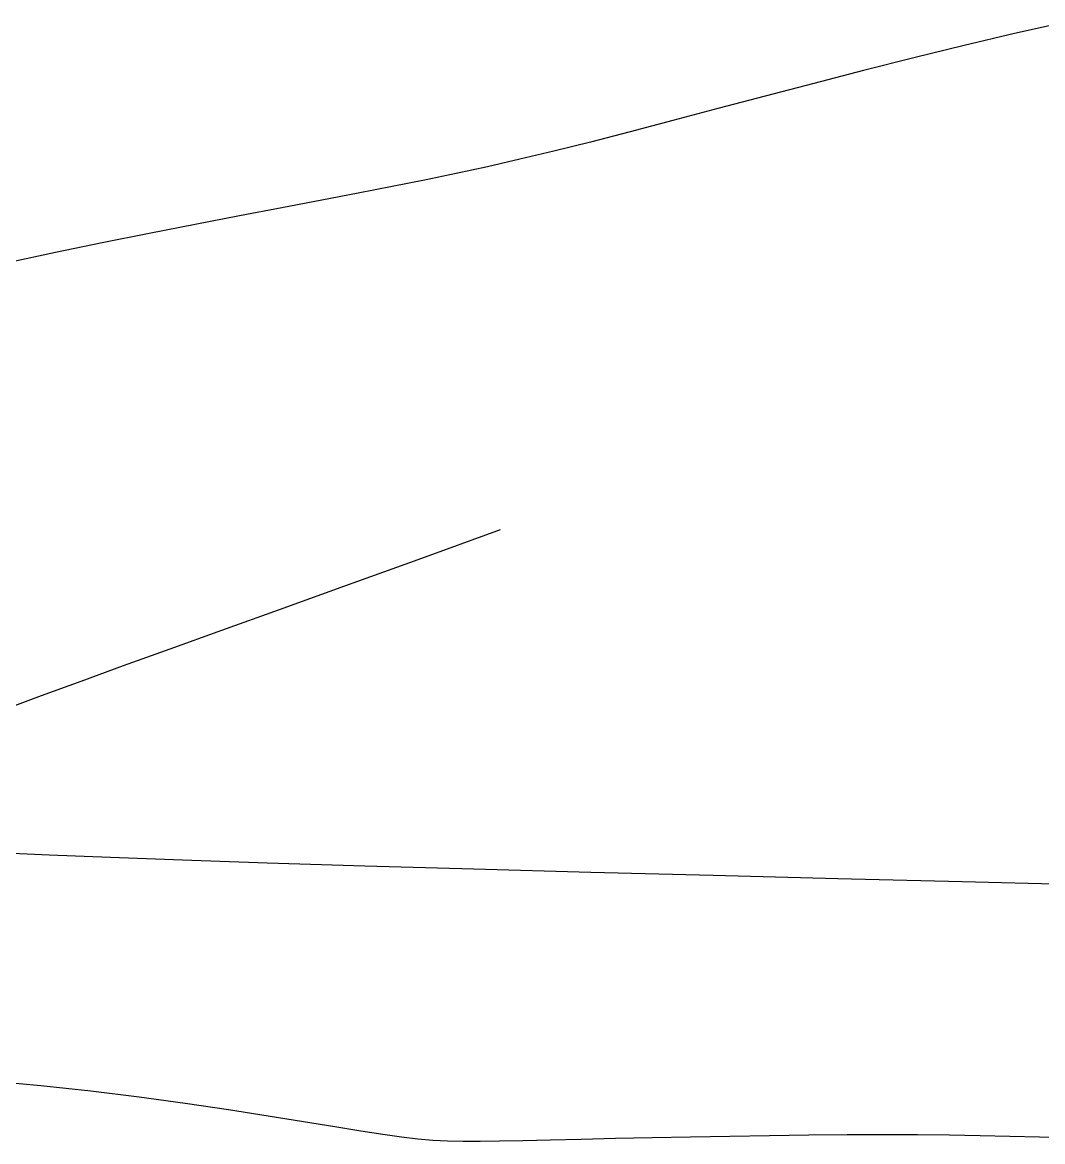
# Model space of a CAD drawing. Header units: millimetres. Extents: x 104198 to 1296755, y -81101 to 81453.
# Drawn here: x 634648.3 to 634735.6, y -26155.1 to -26059.3 of the extents above; entities that cross this region are included whole.
import ezdxf

# ---------------------------------------------------------------- set-up
doc = ezdxf.new("R2010")
doc.units = ezdxf.units.MM
doc.linetypes.add('HIDDEN2', pattern=[0.1875, 0.125, -0.0625])

# ---------------------------------------------------------------- blocks, each defined once
blk = doc.blocks.new('ghfdhrhr')
at = {"color": 250, "linetype": 'HIDDEN2', "ltscale": 600}
for p, q in [((634682.158, -32607.542), (634689.233, -32604.976)), ((634682.158, -32607.542), (634689.233, -32604.976)), ((634682.158, -32607.542), (634689.233, -32604.976)), ((634682.158, -32607.542), (634689.233, -32604.976)), ((634682.158, -32607.542), (634689.233, -32604.976)), ((634682.158, -32607.542), (634689.233, -32604.976)), ((634682.158, -32607.542), (634689.233, -32604.976)), ((634682.158, -32607.542), (634689.233, -32604.976)), ((634682.158, -32607.542), (634689.233, -32604.976)), ((634682.158, -32607.542), (634689.233, -32604.976)), ((634682.158, -32607.542), (634689.233, -32604.976)), ((634682.158, -32607.542), (634689.233, -32604.976)), ((634675.881, -32609.81), (634682.158, -32607.542)), ((634675.881, -32609.81), (634682.158, -32607.542)), ((634675.881, -32609.81), (634682.158, -32607.542)), ((634675.881, -32609.81), (634682.158, -32607.542)), ((634675.881, -32609.81), (634682.158, -32607.542)), ((634675.881, -32609.81), (634682.158, -32607.542)), ((634675.881, -32609.81), (634682.158, -32607.542)), ((634675.881, -32609.81), (634682.158, -32607.542)), ((634675.881, -32609.81), (634682.158, -32607.542)), ((634675.881, -32609.81), (634682.158, -32607.542)), ((634675.881, -32609.81), (634682.158, -32607.542)), ((634675.881, -32609.81), (634682.158, -32607.542)), ((634670.31, -32611.817), (634675.881, -32609.81)), ((634670.31, -32611.817), (634675.881, -32609.81)), ((634670.31, -32611.817), (634675.881, -32609.81)), ((634670.31, -32611.817), (634675.881, -32609.81)), ((634670.31, -32611.817), (634675.881, -32609.81)), ((634670.31, -32611.817), (634675.881, -32609.81)), ((634670.31, -32611.817), (634675.881, -32609.81)), ((634670.31, -32611.817), (634675.881, -32609.81)), ((634670.31, -32611.817), (634675.881, -32609.81)), ((634670.31, -32611.817), (634675.881, -32609.81)), ((634670.31, -32611.817), (634675.881, -32609.81)), ((634670.31, -32611.817), (634675.881, -32609.81)), ((634665.357, -32613.598), (634670.31, -32611.817)), ((634665.357, -32613.598), (634670.31, -32611.817)), ((634665.357, -32613.598), (634670.31, -32611.817)), ((634665.357, -32613.598), (634670.31, -32611.817)), ((634665.357, -32613.598), (634670.31, -32611.817)), ((634665.357, -32613.598), (634670.31, -32611.817)), ((634665.357, -32613.598), (634670.31, -32611.817)), ((634665.357, -32613.598), (634670.31, -32611.817)), ((634665.357, -32613.598), (634670.31, -32611.817)), ((634665.357, -32613.598), (634670.31, -32611.817)), ((634665.357, -32613.598), (634670.31, -32611.817)), ((634665.357, -32613.598), (634670.31, -32611.817)), ((634660.932, -32615.189), (634665.357, -32613.598)), ((634660.932, -32615.189), (634665.357, -32613.598)), ((634660.932, -32615.189), (634665.357, -32613.598)), ((634660.932, -32615.189), (634665.357, -32613.598)), ((634660.932, -32615.189), (634665.357, -32613.598)), ((634660.932, -32615.189), (634665.357, -32613.598)), ((634660.932, -32615.189), (634665.357, -32613.598)), ((634660.932, -32615.189), (634665.357, -32613.598)), ((634660.932, -32615.189), (634665.357, -32613.598)), ((634660.932, -32615.189), (634665.357, -32613.598)), ((634660.932, -32615.189), (634665.357, -32613.598)), ((634660.932, -32615.189), (634665.357, -32613.598)), ((634656.944, -32616.627), (634660.932, -32615.189)), ((634656.944, -32616.627), (634660.932, -32615.189)), ((634656.944, -32616.627), (634660.932, -32615.189)), ((634656.944, -32616.627), (634660.932, -32615.189)), ((634656.944, -32616.627), (634660.932, -32615.189)), ((634656.944, -32616.627), (634660.932, -32615.189)), ((634656.944, -32616.627), (634660.932, -32615.189)), ((634656.944, -32616.627), (634660.932, -32615.189)), ((634656.944, -32616.627), (634660.932, -32615.189)), ((634656.944, -32616.627), (634660.932, -32615.189)), ((634656.944, -32616.627), (634660.932, -32615.189)), ((634656.944, -32616.627), (634660.932, -32615.189)), ((634653.304, -32617.946), (634656.944, -32616.627)), ((634653.304, -32617.946), (634656.944, -32616.627)), ((634653.304, -32617.946), (634656.944, -32616.627)), ((634653.304, -32617.946), (634656.944, -32616.627)), ((634653.304, -32617.946), (634656.944, -32616.627)), ((634653.304, -32617.946), (634656.944, -32616.627)), ((634653.304, -32617.946), (634656.944, -32616.627)), ((634653.304, -32617.946), (634656.944, -32616.627)), ((634653.304, -32617.946), (634656.944, -32616.627)), ((634653.304, -32617.946), (634656.944, -32616.627)), ((634653.304, -32617.946), (634656.944, -32616.627)), ((634653.304, -32617.946), (634656.944, -32616.627)), ((634649.921, -32619.183), (634653.304, -32617.946)), ((634649.921, -32619.183), (634653.304, -32617.946)), ((634649.921, -32619.183), (634653.304, -32617.946)), ((634649.921, -32619.183), (634653.304, -32617.946)), ((634649.921, -32619.183), (634653.304, -32617.946)), ((634649.921, -32619.183), (634653.304, -32617.946)), ((634649.921, -32619.183), (634653.304, -32617.946)), ((634649.921, -32619.183), (634653.304, -32617.946)), ((634649.921, -32619.183), (634653.304, -32617.946)), ((634649.921, -32619.183), (634653.304, -32617.946)), ((634649.921, -32619.183), (634653.304, -32617.946)), ((634649.921, -32619.183), (634653.304, -32617.946)), ((634646.708, -32620.373), (634649.921, -32619.183)), ((634646.708, -32620.373), (634649.921, -32619.183)), ((634646.708, -32620.373), (634649.921, -32619.183)), ((634646.708, -32620.373), (634649.921, -32619.183)), ((634646.708, -32620.373), (634649.921, -32619.183)), ((634646.708, -32620.373), (634649.921, -32619.183)), ((634646.708, -32620.373), (634649.921, -32619.183)), ((634646.708, -32620.373), (634649.921, -32619.183)), ((634646.708, -32620.373), (634649.921, -32619.183)), ((634646.708, -32620.373), (634649.921, -32619.183)), ((634646.708, -32620.373), (634649.921, -32619.183)), ((634646.708, -32620.373), (634649.921, -32619.183)), ((634650.562, -32632.857, 0), (634646.092, -32632.671, 0)), ((634650.562, -32632.857, 0), (634646.092, -32632.671, 0)), ((634650.562, -32632.857, 0), (634646.092, -32632.671, 0)), ((634650.562, -32632.857, 0), (634646.092, -32632.671, 0)), ((634650.562, -32632.857, 0), (634646.092, -32632.671, 0)), ((634650.562, -32632.857, 0), (634646.092, -32632.671, 0)), ((634650.562, -32632.857, 0), (634646.092, -32632.671, 0)), ((634650.562, -32632.857, 0), (634646.092, -32632.671, 0)), ((634650.562, -32632.857, 0), (634646.092, -32632.671, 0)), ((634650.562, -32632.857, 0), (634646.092, -32632.671, 0)), ((634650.562, -32632.857, 0), (634646.092, -32632.671, 0)), ((634650.562, -32632.857, 0), (634646.092, -32632.671, 0)), ((634655.816, -32633.068, 0), (634650.562, -32632.857, 0)), ((634655.816, -32633.068, 0), (634650.562, -32632.857, 0)), ((634655.816, -32633.068, 0), (634650.562, -32632.857, 0)), ((634655.816, -32633.068, 0), (634650.562, -32632.857, 0)), ((634655.816, -32633.068, 0), (634650.562, -32632.857, 0)), ((634655.816, -32633.068, 0), (634650.562, -32632.857, 0)), ((634655.816, -32633.068, 0), (634650.562, -32632.857, 0)), ((634655.816, -32633.068, 0), (634650.562, -32632.857, 0)), ((634655.816, -32633.068, 0), (634650.562, -32632.857, 0)), ((634655.816, -32633.068, 0), (634650.562, -32632.857, 0)), ((634655.816, -32633.068, 0), (634650.562, -32632.857, 0)), ((634655.816, -32633.068, 0), (634650.562, -32632.857, 0)), ((634661.994, -32633.3, 0), (634655.816, -32633.068, 0)), ((634661.994, -32633.3, 0), (634655.816, -32633.068, 0)), ((634661.994, -32633.3, 0), (634655.816, -32633.068, 0)), ((634661.994, -32633.3, 0), (634655.816, -32633.068, 0)), ((634661.994, -32633.3, 0), (634655.816, -32633.068, 0)), ((634661.994, -32633.3, 0), (634655.816, -32633.068, 0)), ((634661.994, -32633.3, 0), (634655.816, -32633.068, 0)), ((634661.994, -32633.3, 0), (634655.816, -32633.068, 0)), ((634661.994, -32633.3, 0), (634655.816, -32633.068, 0)), ((634661.994, -32633.3, 0), (634655.816, -32633.068, 0)), ((634661.994, -32633.3, 0), (634655.816, -32633.068, 0)), ((634661.994, -32633.3, 0), (634655.816, -32633.068, 0)), ((634669.232, -32633.546, 0), (634661.994, -32633.3, 0)), ((634669.232, -32633.546, 0), (634661.994, -32633.3, 0)), ((634669.232, -32633.546, 0), (634661.994, -32633.3, 0)), ((634669.232, -32633.546, 0), (634661.994, -32633.3, 0)), ((634669.232, -32633.546, 0), (634661.994, -32633.3, 0)), ((634669.232, -32633.546, 0), (634661.994, -32633.3, 0)), ((634669.232, -32633.546, 0), (634661.994, -32633.3, 0)), ((634669.232, -32633.546, 0), (634661.994, -32633.3, 0)), ((634669.232, -32633.546, 0), (634661.994, -32633.3, 0)), ((634669.232, -32633.546, 0), (634661.994, -32633.3, 0)), ((634669.232, -32633.546, 0), (634661.994, -32633.3, 0)), ((634669.232, -32633.546, 0), (634661.994, -32633.3, 0)), ((634677.606, -32633.803, 0), (634669.232, -32633.546, 0)), ((634677.606, -32633.803, 0), (634669.232, -32633.546, 0)), ((634677.606, -32633.803, 0), (634669.232, -32633.546, 0)), ((634677.606, -32633.803, 0), (634669.232, -32633.546, 0)), ((634677.606, -32633.803, 0), (634669.232, -32633.546, 0)), ((634677.606, -32633.803, 0), (634669.232, -32633.546, 0)), ((634677.606, -32633.803, 0), (634669.232, -32633.546, 0)), ((634677.606, -32633.803, 0), (634669.232, -32633.546, 0)), ((634677.606, -32633.803, 0), (634669.232, -32633.546, 0)), ((634677.606, -32633.803, 0), (634669.232, -32633.546, 0)), ((634677.606, -32633.803, 0), (634669.232, -32633.546, 0)), ((634677.606, -32633.803, 0), (634669.232, -32633.546, 0)), ((634686.93, -32634.068, 0), (634677.606, -32633.803, 0)), ((634686.93, -32634.068, 0), (634677.606, -32633.803, 0)), ((634686.93, -32634.068, 0), (634677.606, -32633.803, 0)), ((634686.93, -32634.068, 0), (634677.606, -32633.803, 0)), ((634686.93, -32634.068, 0), (634677.606, -32633.803, 0)), ((634686.93, -32634.068, 0), (634677.606, -32633.803, 0)), ((634686.93, -32634.068, 0), (634677.606, -32633.803, 0)), ((634686.93, -32634.068, 0), (634677.606, -32633.803, 0)), ((634686.93, -32634.068, 0), (634677.606, -32633.803, 0)), ((634686.93, -32634.068, 0), (634677.606, -32633.803, 0)), ((634686.93, -32634.068, 0), (634677.606, -32633.803, 0)), ((634686.93, -32634.068, 0), (634677.606, -32633.803, 0)), ((634696.956, -32634.336, 0), (634686.93, -32634.068, 0)), ((634696.956, -32634.336, 0), (634686.93, -32634.068, 0)), ((634696.956, -32634.336, 0), (634686.93, -32634.068, 0)), ((634696.956, -32634.336, 0), (634686.93, -32634.068, 0)), ((634696.956, -32634.336, 0), (634686.93, -32634.068, 0)), ((634696.956, -32634.336, 0), (634686.93, -32634.068, 0)), ((634696.956, -32634.336, 0), (634686.93, -32634.068, 0)), ((634696.956, -32634.336, 0), (634686.93, -32634.068, 0)), ((634696.956, -32634.336, 0), (634686.93, -32634.068, 0)), ((634696.956, -32634.336, 0), (634686.93, -32634.068, 0)), ((634696.956, -32634.336, 0), (634686.93, -32634.068, 0)), ((634696.956, -32634.336, 0), (634686.93, -32634.068, 0)), ((634707.435, -32634.606, 0), (634696.956, -32634.336, 0)), ((634707.435, -32634.606, 0), (634696.956, -32634.336, 0)), ((634707.435, -32634.606, 0), (634696.956, -32634.336, 0)), ((634707.435, -32634.606, 0), (634696.956, -32634.336, 0)), ((634707.435, -32634.606, 0), (634696.956, -32634.336, 0)), ((634707.435, -32634.606, 0), (634696.956, -32634.336, 0)), ((634707.435, -32634.606, 0), (634696.956, -32634.336, 0)), ((634707.435, -32634.606, 0), (634696.956, -32634.336, 0)), ((634707.435, -32634.606, 0), (634696.956, -32634.336, 0)), ((634707.435, -32634.606, 0), (634696.956, -32634.336, 0)), ((634707.435, -32634.606, 0), (634696.956, -32634.336, 0)), ((634707.435, -32634.606, 0), (634696.956, -32634.336, 0)), ((634718.119, -32634.875, 0), (634707.435, -32634.606, 0)), ((634718.119, -32634.875, 0), (634707.435, -32634.606, 0)), ((634718.119, -32634.875, 0), (634707.435, -32634.606, 0)), ((634718.119, -32634.875, 0), (634707.435, -32634.606, 0)), ((634718.119, -32634.875, 0), (634707.435, -32634.606, 0)), ((634718.119, -32634.875, 0), (634707.435, -32634.606, 0)), ((634718.119, -32634.875, 0), (634707.435, -32634.606, 0)), ((634718.119, -32634.875, 0), (634707.435, -32634.606, 0)), ((634718.119, -32634.875, 0), (634707.435, -32634.606, 0)), ((634718.119, -32634.875, 0), (634707.435, -32634.606, 0)), ((634718.119, -32634.875, 0), (634707.435, -32634.606, 0)), ((634718.119, -32634.875, 0), (634707.435, -32634.606, 0)), ((634728.758, -32635.14, 0), (634718.119, -32634.875, 0)), ((634728.758, -32635.14, 0), (634718.119, -32634.875, 0)), ((634728.758, -32635.14, 0), (634718.119, -32634.875, 0)), ((634728.758, -32635.14, 0), (634718.119, -32634.875, 0)), ((634728.758, -32635.14, 0), (634718.119, -32634.875, 0)), ((634728.758, -32635.14, 0), (634718.119, -32634.875, 0)), ((634728.758, -32635.14, 0), (634718.119, -32634.875, 0)), ((634728.758, -32635.14, 0), (634718.119, -32634.875, 0)), ((634728.758, -32635.14, 0), (634718.119, -32634.875, 0)), ((634728.758, -32635.14, 0), (634718.119, -32634.875, 0)), ((634728.758, -32635.14, 0), (634718.119, -32634.875, 0)), ((634728.758, -32635.14, 0), (634718.119, -32634.875, 0)), ((634739.105, -32635.398, 0), (634728.758, -32635.14, 0)), ((634739.105, -32635.398, 0), (634728.758, -32635.14, 0)), ((634739.105, -32635.398, 0), (634728.758, -32635.14, 0)), ((634739.105, -32635.398, 0), (634728.758, -32635.14, 0)), ((634739.105, -32635.398, 0), (634728.758, -32635.14, 0)), ((634739.105, -32635.398, 0), (634728.758, -32635.14, 0)), ((634739.105, -32635.398, 0), (634728.758, -32635.14, 0)), ((634739.105, -32635.398, 0), (634728.758, -32635.14, 0)), ((634739.105, -32635.398, 0), (634728.758, -32635.14, 0)), ((634739.105, -32635.398, 0), (634728.758, -32635.14, 0)), ((634739.105, -32635.398, 0), (634728.758, -32635.14, 0)), ((634739.105, -32635.398, 0), (634728.758, -32635.14, 0)), ((634649.847, -32652.6), (634645.455, -32652.216)), ((634649.847, -32652.6), (634645.455, -32652.216)), ((634649.847, -32652.6), (634645.455, -32652.216)), ((634649.847, -32652.6), (634645.455, -32652.216)), ((634649.847, -32652.6), (634645.455, -32652.216)), ((634649.847, -32652.6), (634645.455, -32652.216)), ((634649.847, -32652.6), (634645.455, -32652.216)), ((634649.847, -32652.6), (634645.455, -32652.216)), ((634649.847, -32652.6), (634645.455, -32652.216)), ((634649.847, -32652.6), (634645.455, -32652.216)), ((634649.847, -32652.6), (634645.455, -32652.216)), ((634649.847, -32652.6), (634645.455, -32652.216)), ((634654.138, -32653.059), (634649.847, -32652.6)), ((634654.138, -32653.059), (634649.847, -32652.6)), ((634654.138, -32653.059), (634649.847, -32652.6)), ((634654.138, -32653.059), (634649.847, -32652.6)), ((634654.138, -32653.059), (634649.847, -32652.6)), ((634654.138, -32653.059), (634649.847, -32652.6)), ((634654.138, -32653.059), (634649.847, -32652.6)), ((634654.138, -32653.059), (634649.847, -32652.6)), ((634654.138, -32653.059), (634649.847, -32652.6)), ((634654.138, -32653.059), (634649.847, -32652.6)), ((634654.138, -32653.059), (634649.847, -32652.6)), ((634654.138, -32653.059), (634649.847, -32652.6)), ((634658.279, -32653.57), (634654.138, -32653.059)), ((634658.279, -32653.57), (634654.138, -32653.059)), ((634658.279, -32653.57), (634654.138, -32653.059)), ((634658.279, -32653.57), (634654.138, -32653.059)), ((634658.279, -32653.57), (634654.138, -32653.059)), ((634658.279, -32653.57), (634654.138, -32653.059)), ((634658.279, -32653.57), (634654.138, -32653.059)), ((634658.279, -32653.57), (634654.138, -32653.059)), ((634658.279, -32653.57), (634654.138, -32653.059)), ((634658.279, -32653.57), (634654.138, -32653.059)), ((634658.279, -32653.57), (634654.138, -32653.059)), ((634658.279, -32653.57), (634654.138, -32653.059)), ((634662.221, -32654.112), (634658.279, -32653.57)), ((634662.221, -32654.112), (634658.279, -32653.57)), ((634662.221, -32654.112), (634658.279, -32653.57)), ((634662.221, -32654.112), (634658.279, -32653.57)), ((634662.221, -32654.112), (634658.279, -32653.57)), ((634662.221, -32654.112), (634658.279, -32653.57)), ((634662.221, -32654.112), (634658.279, -32653.57)), ((634662.221, -32654.112), (634658.279, -32653.57)), ((634662.221, -32654.112), (634658.279, -32653.57)), ((634662.221, -32654.112), (634658.279, -32653.57)), ((634662.221, -32654.112), (634658.279, -32653.57)), ((634662.221, -32654.112), (634658.279, -32653.57)), ((634665.916, -32654.661), (634662.221, -32654.112)), ((634665.916, -32654.661), (634662.221, -32654.112)), ((634665.916, -32654.661), (634662.221, -32654.112)), ((634665.916, -32654.661), (634662.221, -32654.112)), ((634665.916, -32654.661), (634662.221, -32654.112)), ((634665.916, -32654.661), (634662.221, -32654.112)), ((634665.916, -32654.661), (634662.221, -32654.112)), ((634665.916, -32654.661), (634662.221, -32654.112)), ((634665.916, -32654.661), (634662.221, -32654.112)), ((634665.916, -32654.661), (634662.221, -32654.112)), ((634665.916, -32654.661), (634662.221, -32654.112)), ((634665.916, -32654.661), (634662.221, -32654.112)), ((634669.313, -32655.197), (634665.916, -32654.661)), ((634669.313, -32655.197), (634665.916, -32654.661)), ((634669.313, -32655.197), (634665.916, -32654.661)), ((634669.313, -32655.197), (634665.916, -32654.661)), ((634669.313, -32655.197), (634665.916, -32654.661)), ((634669.313, -32655.197), (634665.916, -32654.661)), ((634669.313, -32655.197), (634665.916, -32654.661)), ((634669.313, -32655.197), (634665.916, -32654.661)), ((634669.313, -32655.197), (634665.916, -32654.661)), ((634669.313, -32655.197), (634665.916, -32654.661)), ((634669.313, -32655.197), (634665.916, -32654.661)), ((634669.313, -32655.197), (634665.916, -32654.661)), ((634672.365, -32655.696), (634669.313, -32655.197)), ((634672.365, -32655.696), (634669.313, -32655.197)), ((634672.365, -32655.696), (634669.313, -32655.197)), ((634672.365, -32655.696), (634669.313, -32655.197)), ((634672.365, -32655.696), (634669.313, -32655.197)), ((634672.365, -32655.696), (634669.313, -32655.197)), ((634672.365, -32655.696), (634669.313, -32655.197)), ((634672.365, -32655.696), (634669.313, -32655.197)), ((634672.365, -32655.696), (634669.313, -32655.197)), ((634672.365, -32655.696), (634669.313, -32655.197)), ((634672.365, -32655.696), (634669.313, -32655.197)), ((634672.365, -32655.696), (634669.313, -32655.197)), ((634675.023, -32656.136), (634672.365, -32655.696)), ((634675.023, -32656.136), (634672.365, -32655.696)), ((634675.023, -32656.136), (634672.365, -32655.696)), ((634675.023, -32656.136), (634672.365, -32655.696)), ((634675.023, -32656.136), (634672.365, -32655.696)), ((634675.023, -32656.136), (634672.365, -32655.696)), ((634675.023, -32656.136), (634672.365, -32655.696)), ((634675.023, -32656.136), (634672.365, -32655.696)), ((634675.023, -32656.136), (634672.365, -32655.696)), ((634675.023, -32656.136), (634672.365, -32655.696)), ((634675.023, -32656.136), (634672.365, -32655.696)), ((634675.023, -32656.136), (634672.365, -32655.696)), ((634677.259, -32656.501), (634675.023, -32656.136)), ((634677.259, -32656.501), (634675.023, -32656.136)), ((634677.259, -32656.501), (634675.023, -32656.136)), ((634677.259, -32656.501), (634675.023, -32656.136)), ((634677.259, -32656.501), (634675.023, -32656.136)), ((634677.259, -32656.501), (634675.023, -32656.136)), ((634677.259, -32656.501), (634675.023, -32656.136)), ((634677.259, -32656.501), (634675.023, -32656.136)), ((634677.259, -32656.501), (634675.023, -32656.136)), ((634677.259, -32656.501), (634675.023, -32656.136)), ((634677.259, -32656.501), (634675.023, -32656.136)), ((634677.259, -32656.501), (634675.023, -32656.136)), ((634679.135, -32656.792), (634677.259, -32656.501)), ((634679.135, -32656.792), (634677.259, -32656.501)), ((634679.135, -32656.792), (634677.259, -32656.501)), ((634679.135, -32656.792), (634677.259, -32656.501)), ((634679.135, -32656.792), (634677.259, -32656.501)), ((634679.135, -32656.792), (634677.259, -32656.501)), ((634679.135, -32656.792), (634677.259, -32656.501)), ((634679.135, -32656.792), (634677.259, -32656.501)), ((634679.135, -32656.792), (634677.259, -32656.501)), ((634679.135, -32656.792), (634677.259, -32656.501)), ((634679.135, -32656.792), (634677.259, -32656.501)), ((634679.135, -32656.792), (634677.259, -32656.501)), ((634680.734, -32657.016), (634679.135, -32656.792)), ((634680.734, -32657.016), (634679.135, -32656.792)), ((634680.734, -32657.016), (634679.135, -32656.792)), ((634680.734, -32657.016), (634679.135, -32656.792)), ((634680.734, -32657.016), (634679.135, -32656.792)), ((634680.734, -32657.016), (634679.135, -32656.792)), ((634680.734, -32657.016), (634679.135, -32656.792)), ((634680.734, -32657.016), (634679.135, -32656.792)), ((634680.734, -32657.016), (634679.135, -32656.792)), ((634680.734, -32657.016), (634679.135, -32656.792)), ((634680.734, -32657.016), (634679.135, -32656.792)), ((634680.734, -32657.016), (634679.135, -32656.792)), ((634682.138, -32657.181), (634680.734, -32657.016)), ((634682.138, -32657.181), (634680.734, -32657.016)), ((634682.138, -32657.181), (634680.734, -32657.016)), ((634682.138, -32657.181), (634680.734, -32657.016)), ((634682.138, -32657.181), (634680.734, -32657.016)), ((634682.138, -32657.181), (634680.734, -32657.016)), ((634682.138, -32657.181), (634680.734, -32657.016)), ((634682.138, -32657.181), (634680.734, -32657.016)), ((634682.138, -32657.181), (634680.734, -32657.016)), ((634682.138, -32657.181), (634680.734, -32657.016)), ((634682.138, -32657.181), (634680.734, -32657.016)), ((634682.138, -32657.181), (634680.734, -32657.016)), ((634699.075, -32657.131), (634696.14, -32657.197)), ((634699.075, -32657.131), (634696.14, -32657.197)), ((634699.075, -32657.131), (634696.14, -32657.197)), ((634699.075, -32657.131), (634696.14, -32657.197)), ((634699.075, -32657.131), (634696.14, -32657.197)), ((634699.075, -32657.131), (634696.14, -32657.197)), ((634699.075, -32657.131), (634696.14, -32657.197)), ((634699.075, -32657.131), (634696.14, -32657.197)), ((634699.075, -32657.131), (634696.14, -32657.197)), ((634699.075, -32657.131), (634696.14, -32657.197)), ((634699.075, -32657.131), (634696.14, -32657.197)), ((634699.075, -32657.131), (634696.14, -32657.197)), ((634702.216, -32657.064), (634699.075, -32657.131)), ((634702.216, -32657.064), (634699.075, -32657.131)), ((634702.216, -32657.064), (634699.075, -32657.131)), ((634702.216, -32657.064), (634699.075, -32657.131)), ((634702.216, -32657.064), (634699.075, -32657.131)), ((634702.216, -32657.064), (634699.075, -32657.131)), ((634702.216, -32657.064), (634699.075, -32657.131)), ((634702.216, -32657.064), (634699.075, -32657.131)), ((634702.216, -32657.064), (634699.075, -32657.131)), ((634702.216, -32657.064), (634699.075, -32657.131)), ((634702.216, -32657.064), (634699.075, -32657.131)), ((634702.216, -32657.064), (634699.075, -32657.131)), ((634705.503, -32656.999), (634702.216, -32657.064)), ((634705.503, -32656.999), (634702.216, -32657.064)), ((634705.503, -32656.999), (634702.216, -32657.064)), ((634705.503, -32656.999), (634702.216, -32657.064)), ((634705.503, -32656.999), (634702.216, -32657.064)), ((634705.503, -32656.999), (634702.216, -32657.064)), ((634705.503, -32656.999), (634702.216, -32657.064)), ((634705.503, -32656.999), (634702.216, -32657.064)), ((634705.503, -32656.999), (634702.216, -32657.064)), ((634705.503, -32656.999), (634702.216, -32657.064)), ((634705.503, -32656.999), (634702.216, -32657.064)), ((634705.503, -32656.999), (634702.216, -32657.064)), ((634708.875, -32656.939), (634705.503, -32656.999)), ((634708.875, -32656.939), (634705.503, -32656.999)), ((634708.875, -32656.939), (634705.503, -32656.999)), ((634708.875, -32656.939), (634705.503, -32656.999)), ((634708.875, -32656.939), (634705.503, -32656.999)), ((634708.875, -32656.939), (634705.503, -32656.999)), ((634708.875, -32656.939), (634705.503, -32656.999)), ((634708.875, -32656.939), (634705.503, -32656.999)), ((634708.875, -32656.939), (634705.503, -32656.999)), ((634708.875, -32656.939), (634705.503, -32656.999)), ((634708.875, -32656.939), (634705.503, -32656.999)), ((634708.875, -32656.939), (634705.503, -32656.999)), ((634712.272, -32656.887), (634708.875, -32656.939)), ((634712.272, -32656.887), (634708.875, -32656.939)), ((634712.272, -32656.887), (634708.875, -32656.939)), ((634712.272, -32656.887), (634708.875, -32656.939)), ((634712.272, -32656.887), (634708.875, -32656.939)), ((634712.272, -32656.887), (634708.875, -32656.939)), ((634712.272, -32656.887), (634708.875, -32656.939)), ((634712.272, -32656.887), (634708.875, -32656.939)), ((634712.272, -32656.887), (634708.875, -32656.939)), ((634712.272, -32656.887), (634708.875, -32656.939)), ((634712.272, -32656.887), (634708.875, -32656.939)), ((634712.272, -32656.887), (634708.875, -32656.939)), ((634715.633, -32656.846), (634712.272, -32656.887)), ((634715.633, -32656.846), (634712.272, -32656.887)), ((634715.633, -32656.846), (634712.272, -32656.887)), ((634715.633, -32656.846), (634712.272, -32656.887)), ((634715.633, -32656.846), (634712.272, -32656.887)), ((634715.633, -32656.846), (634712.272, -32656.887)), ((634715.633, -32656.846), (634712.272, -32656.887)), ((634715.633, -32656.846), (634712.272, -32656.887)), ((634715.633, -32656.846), (634712.272, -32656.887)), ((634715.633, -32656.846), (634712.272, -32656.887)), ((634715.633, -32656.846), (634712.272, -32656.887)), ((634715.633, -32656.846), (634712.272, -32656.887)), ((634718.899, -32656.819), (634715.633, -32656.846)), ((634718.899, -32656.819), (634715.633, -32656.846)), ((634718.899, -32656.819), (634715.633, -32656.846)), ((634718.899, -32656.819), (634715.633, -32656.846)), ((634718.899, -32656.819), (634715.633, -32656.846)), ((634718.899, -32656.819), (634715.633, -32656.846)), ((634718.899, -32656.819), (634715.633, -32656.846)), ((634718.899, -32656.819), (634715.633, -32656.846)), ((634718.899, -32656.819), (634715.633, -32656.846)), ((634718.899, -32656.819), (634715.633, -32656.846)), ((634718.899, -32656.819), (634715.633, -32656.846)), ((634718.899, -32656.819), (634715.633, -32656.846)), ((634722.01, -32656.81), (634718.899, -32656.819)), ((634722.01, -32656.81), (634718.899, -32656.819)), ((634722.01, -32656.81), (634718.899, -32656.819)), ((634722.01, -32656.81), (634718.899, -32656.819)), ((634722.01, -32656.81), (634718.899, -32656.819)), ((634722.01, -32656.81), (634718.899, -32656.819)), ((634722.01, -32656.81), (634718.899, -32656.819)), ((634722.01, -32656.81), (634718.899, -32656.819)), ((634722.01, -32656.81), (634718.899, -32656.819)), ((634722.01, -32656.81), (634718.899, -32656.819)), ((634722.01, -32656.81), (634718.899, -32656.819)), ((634722.01, -32656.81), (634718.899, -32656.819)), ((634724.922, -32656.819), (634722.01, -32656.81)), ((634724.922, -32656.819), (634722.01, -32656.81)), ((634724.922, -32656.819), (634722.01, -32656.81)), ((634724.922, -32656.819), (634722.01, -32656.81)), ((634724.922, -32656.819), (634722.01, -32656.81)), ((634724.922, -32656.819), (634722.01, -32656.81)), ((634724.922, -32656.819), (634722.01, -32656.81)), ((634724.922, -32656.819), (634722.01, -32656.81)), ((634724.922, -32656.819), (634722.01, -32656.81)), ((634724.922, -32656.819), (634722.01, -32656.81)), ((634724.922, -32656.819), (634722.01, -32656.81)), ((634724.922, -32656.819), (634722.01, -32656.81)), ((634727.666, -32656.846), (634724.922, -32656.819)), ((634727.666, -32656.846), (634724.922, -32656.819)), ((634727.666, -32656.846), (634724.922, -32656.819)), ((634727.666, -32656.846), (634724.922, -32656.819)), ((634727.666, -32656.846), (634724.922, -32656.819)), ((634727.666, -32656.846), (634724.922, -32656.819)), ((634727.666, -32656.846), (634724.922, -32656.819)), ((634727.666, -32656.846), (634724.922, -32656.819)), ((634727.666, -32656.846), (634724.922, -32656.819)), ((634727.666, -32656.846), (634724.922, -32656.819)), ((634727.666, -32656.846), (634724.922, -32656.819)), ((634727.666, -32656.846), (634724.922, -32656.819)), ((634730.29, -32656.887), (634727.666, -32656.846)), ((634730.29, -32656.887), (634727.666, -32656.846)), ((634730.29, -32656.887), (634727.666, -32656.846)), ((634730.29, -32656.887), (634727.666, -32656.846)), ((634730.29, -32656.887), (634727.666, -32656.846)), ((634730.29, -32656.887), (634727.666, -32656.846)), ((634730.29, -32656.887), (634727.666, -32656.846)), ((634730.29, -32656.887), (634727.666, -32656.846)), ((634730.29, -32656.887), (634727.666, -32656.846)), ((634730.29, -32656.887), (634727.666, -32656.846)), ((634730.29, -32656.887), (634727.666, -32656.846)), ((634730.29, -32656.887), (634727.666, -32656.846)), ((634732.841, -32656.939), (634730.29, -32656.887)), ((634732.841, -32656.939), (634730.29, -32656.887)), ((634732.841, -32656.939), (634730.29, -32656.887)), ((634732.841, -32656.939), (634730.29, -32656.887)), ((634732.841, -32656.939), (634730.29, -32656.887)), ((634732.841, -32656.939), (634730.29, -32656.887)), ((634732.841, -32656.939), (634730.29, -32656.887)), ((634732.841, -32656.939), (634730.29, -32656.887)), ((634732.841, -32656.939), (634730.29, -32656.887)), ((634732.841, -32656.939), (634730.29, -32656.887)), ((634732.841, -32656.939), (634730.29, -32656.887)), ((634732.841, -32656.939), (634730.29, -32656.887)), ((634735.367, -32656.999), (634732.841, -32656.939)), ((634735.367, -32656.999), (634732.841, -32656.939)), ((634735.367, -32656.999), (634732.841, -32656.939)), ((634735.367, -32656.999), (634732.841, -32656.939)), ((634735.367, -32656.999), (634732.841, -32656.939)), ((634735.367, -32656.999), (634732.841, -32656.939)), ((634735.367, -32656.999), (634732.841, -32656.939)), ((634735.367, -32656.999), (634732.841, -32656.939)), ((634735.367, -32656.999), (634732.841, -32656.939)), ((634735.367, -32656.999), (634732.841, -32656.939)), ((634735.367, -32656.999), (634732.841, -32656.939)), ((634735.367, -32656.999), (634732.841, -32656.939)), ((634737.916, -32657.064), (634735.367, -32656.999)), ((634737.916, -32657.064), (634735.367, -32656.999)), ((634737.916, -32657.064), (634735.367, -32656.999)), ((634737.916, -32657.064), (634735.367, -32656.999)), ((634737.916, -32657.064), (634735.367, -32656.999)), ((634737.916, -32657.064), (634735.367, -32656.999)), ((634737.916, -32657.064), (634735.367, -32656.999)), ((634737.916, -32657.064), (634735.367, -32656.999)), ((634737.916, -32657.064), (634735.367, -32656.999)), ((634737.916, -32657.064), (634735.367, -32656.999)), ((634737.916, -32657.064), (634735.367, -32656.999)), ((634737.916, -32657.064), (634735.367, -32656.999)), ((634683.43, -32657.293), (634682.138, -32657.181)), ((634683.43, -32657.293), (634682.138, -32657.181)), ((634683.43, -32657.293), (634682.138, -32657.181)), ((634683.43, -32657.293), (634682.138, -32657.181)), ((634683.43, -32657.293), (634682.138, -32657.181)), ((634683.43, -32657.293), (634682.138, -32657.181)), ((634683.43, -32657.293), (634682.138, -32657.181)), ((634683.43, -32657.293), (634682.138, -32657.181)), ((634683.43, -32657.293), (634682.138, -32657.181)), ((634683.43, -32657.293), (634682.138, -32657.181)), ((634683.43, -32657.293), (634682.138, -32657.181)), ((634683.43, -32657.293), (634682.138, -32657.181)), ((634684.695, -32657.36), (634683.43, -32657.293)), ((634684.695, -32657.36), (634683.43, -32657.293)), ((634684.695, -32657.36), (634683.43, -32657.293)), ((634684.695, -32657.36), (634683.43, -32657.293)), ((634684.695, -32657.36), (634683.43, -32657.293)), ((634684.695, -32657.36), (634683.43, -32657.293)), ((634684.695, -32657.36), (634683.43, -32657.293)), ((634684.695, -32657.36), (634683.43, -32657.293)), ((634684.695, -32657.36), (634683.43, -32657.293)), ((634684.695, -32657.36), (634683.43, -32657.293)), ((634684.695, -32657.36), (634683.43, -32657.293)), ((634684.695, -32657.36), (634683.43, -32657.293)), ((634686.014, -32657.389), (634684.695, -32657.36)), ((634686.014, -32657.389), (634684.695, -32657.36)), ((634686.014, -32657.389), (634684.695, -32657.36)), ((634686.014, -32657.389), (634684.695, -32657.36)), ((634686.014, -32657.389), (634684.695, -32657.36)), ((634686.014, -32657.389), (634684.695, -32657.36)), ((634686.014, -32657.389), (634684.695, -32657.36)), ((634686.014, -32657.389), (634684.695, -32657.36)), ((634686.014, -32657.389), (634684.695, -32657.36)), ((634686.014, -32657.389), (634684.695, -32657.36)), ((634686.014, -32657.389), (634684.695, -32657.36)), ((634686.014, -32657.389), (634684.695, -32657.36)), ((634687.47, -32657.386), (634686.014, -32657.389)), ((634687.47, -32657.386), (634686.014, -32657.389)), ((634687.47, -32657.386), (634686.014, -32657.389)), ((634687.47, -32657.386), (634686.014, -32657.389)), ((634687.47, -32657.386), (634686.014, -32657.389)), ((634687.47, -32657.386), (634686.014, -32657.389)), ((634687.47, -32657.386), (634686.014, -32657.389)), ((634687.47, -32657.386), (634686.014, -32657.389)), ((634687.47, -32657.386), (634686.014, -32657.389)), ((634687.47, -32657.386), (634686.014, -32657.389)), ((634687.47, -32657.386), (634686.014, -32657.389)), ((634687.47, -32657.386), (634686.014, -32657.389)), ((634689.147, -32657.359), (634687.47, -32657.386)), ((634689.147, -32657.359), (634687.47, -32657.386)), ((634689.147, -32657.359), (634687.47, -32657.386)), ((634689.147, -32657.359), (634687.47, -32657.386)), ((634689.147, -32657.359), (634687.47, -32657.386)), ((634689.147, -32657.359), (634687.47, -32657.386)), ((634689.147, -32657.359), (634687.47, -32657.386)), ((634689.147, -32657.359), (634687.47, -32657.386)), ((634689.147, -32657.359), (634687.47, -32657.386)), ((634689.147, -32657.359), (634687.47, -32657.386)), ((634689.147, -32657.359), (634687.47, -32657.386)), ((634689.147, -32657.359), (634687.47, -32657.386)), ((634691.127, -32657.314), (634689.147, -32657.359)), ((634691.127, -32657.314), (634689.147, -32657.359)), ((634691.127, -32657.314), (634689.147, -32657.359)), ((634691.127, -32657.314), (634689.147, -32657.359)), ((634691.127, -32657.314), (634689.147, -32657.359)), ((634691.127, -32657.314), (634689.147, -32657.359)), ((634691.127, -32657.314), (634689.147, -32657.359)), ((634691.127, -32657.314), (634689.147, -32657.359)), ((634691.127, -32657.314), (634689.147, -32657.359)), ((634691.127, -32657.314), (634689.147, -32657.359)), ((634691.127, -32657.314), (634689.147, -32657.359)), ((634691.127, -32657.314), (634689.147, -32657.359)), ((634693.47, -32657.259), (634691.127, -32657.314)), ((634693.47, -32657.259), (634691.127, -32657.314)), ((634693.47, -32657.259), (634691.127, -32657.314)), ((634693.47, -32657.259), (634691.127, -32657.314)), ((634693.47, -32657.259), (634691.127, -32657.314)), ((634693.47, -32657.259), (634691.127, -32657.314)), ((634693.47, -32657.259), (634691.127, -32657.314)), ((634693.47, -32657.259), (634691.127, -32657.314)), ((634693.47, -32657.259), (634691.127, -32657.314)), ((634693.47, -32657.259), (634691.127, -32657.314)), ((634693.47, -32657.259), (634691.127, -32657.314)), ((634693.47, -32657.259), (634691.127, -32657.314)), ((634696.14, -32657.197), (634693.47, -32657.259)), ((634696.14, -32657.197), (634693.47, -32657.259)), ((634696.14, -32657.197), (634693.47, -32657.259)), ((634696.14, -32657.197), (634693.47, -32657.259)), ((634696.14, -32657.197), (634693.47, -32657.259)), ((634696.14, -32657.197), (634693.47, -32657.259)), ((634696.14, -32657.197), (634693.47, -32657.259)), ((634696.14, -32657.197), (634693.47, -32657.259)), ((634696.14, -32657.197), (634693.47, -32657.259)), ((634696.14, -32657.197), (634693.47, -32657.259)), ((634696.14, -32657.197), (634693.47, -32657.259)), ((634696.14, -32657.197), (634693.47, -32657.259))]:
    blk.add_line(p, q, dxfattribs=at)
blk.add_lwpolyline([(634737.482, -32561.547), (634733.234, -32562.505), (634728.938, -32563.514), (634724.616, -32564.573), (634720.306, -32565.663), (634716.046, -32566.767), (634711.878, -32567.864), (634707.84, -32568.935), (634703.974, -32569.961), (634700.32, -32570.922), (634696.916, -32571.799), (634693.785, -32572.579), (634690.873, -32573.274), (634688.107, -32573.905), (634685.413, -32574.491), (634682.72, -32575.051), (634679.953, -32575.604), (634677.041, -32576.171), (634673.91, -32576.769), (634670.51, -32577.416), (634666.874, -32578.109), (634663.06, -32578.844), (634659.124, -32579.617), (634655.122, -32580.422), (634651.111, -32581.254), (634647.148, -32582.11)], dxfattribs=at)
blk.add_lwpolyline([(634737.482, -32561.547), (634733.234, -32562.505), (634728.938, -32563.514), (634724.616, -32564.573), (634720.306, -32565.663), (634716.046, -32566.767), (634711.878, -32567.864), (634707.84, -32568.935), (634703.974, -32569.961), (634700.32, -32570.922), (634696.916, -32571.799), (634693.785, -32572.579), (634690.873, -32573.274), (634688.107, -32573.905), (634685.413, -32574.491), (634682.72, -32575.051), (634679.953, -32575.604), (634677.041, -32576.171), (634673.91, -32576.769), (634670.51, -32577.416), (634666.874, -32578.109), (634663.06, -32578.844), (634659.124, -32579.617), (634655.122, -32580.422), (634651.111, -32581.254), (634647.148, -32582.11)], dxfattribs=at)
blk.add_lwpolyline([(634737.482, -32561.547), (634733.234, -32562.505), (634728.938, -32563.514), (634724.616, -32564.573), (634720.306, -32565.663), (634716.046, -32566.767), (634711.878, -32567.864), (634707.84, -32568.935), (634703.974, -32569.961), (634700.32, -32570.922), (634696.916, -32571.799), (634693.785, -32572.579), (634690.873, -32573.274), (634688.107, -32573.905), (634685.413, -32574.491), (634682.72, -32575.051), (634679.953, -32575.604), (634677.041, -32576.171), (634673.91, -32576.769), (634670.51, -32577.416), (634666.874, -32578.109), (634663.06, -32578.844), (634659.124, -32579.617), (634655.122, -32580.422), (634651.111, -32581.254), (634647.148, -32582.11)], dxfattribs=at)
blk.add_lwpolyline([(634737.482, -32561.547), (634733.234, -32562.505), (634728.938, -32563.514), (634724.616, -32564.573), (634720.306, -32565.663), (634716.046, -32566.767), (634711.878, -32567.864), (634707.84, -32568.935), (634703.974, -32569.961), (634700.32, -32570.922), (634696.916, -32571.799), (634693.785, -32572.579), (634690.873, -32573.274), (634688.107, -32573.905), (634685.413, -32574.491), (634682.72, -32575.051), (634679.953, -32575.604), (634677.041, -32576.171), (634673.91, -32576.769), (634670.51, -32577.416), (634666.874, -32578.109), (634663.06, -32578.844), (634659.124, -32579.617), (634655.122, -32580.422), (634651.111, -32581.254), (634647.148, -32582.11)], dxfattribs=at)
blk.add_lwpolyline([(634737.482, -32561.547), (634733.234, -32562.505), (634728.938, -32563.514), (634724.616, -32564.573), (634720.306, -32565.663), (634716.046, -32566.767), (634711.878, -32567.864), (634707.84, -32568.935), (634703.974, -32569.961), (634700.32, -32570.922), (634696.916, -32571.799), (634693.785, -32572.579), (634690.873, -32573.274), (634688.107, -32573.905), (634685.413, -32574.491), (634682.72, -32575.051), (634679.953, -32575.604), (634677.041, -32576.171), (634673.91, -32576.769), (634670.51, -32577.416), (634666.874, -32578.109), (634663.06, -32578.844), (634659.124, -32579.617), (634655.122, -32580.422), (634651.111, -32581.254), (634647.148, -32582.11)], dxfattribs=at)
blk.add_lwpolyline([(634737.482, -32561.547), (634733.234, -32562.505), (634728.938, -32563.514), (634724.616, -32564.573), (634720.306, -32565.663), (634716.046, -32566.767), (634711.878, -32567.864), (634707.84, -32568.935), (634703.974, -32569.961), (634700.32, -32570.922), (634696.916, -32571.799), (634693.785, -32572.579), (634690.873, -32573.274), (634688.107, -32573.905), (634685.413, -32574.491), (634682.72, -32575.051), (634679.953, -32575.604), (634677.041, -32576.171), (634673.91, -32576.769), (634670.51, -32577.416), (634666.874, -32578.109), (634663.06, -32578.844), (634659.124, -32579.617), (634655.122, -32580.422), (634651.111, -32581.254), (634647.148, -32582.11)], dxfattribs=at)
blk.add_lwpolyline([(634737.482, -32561.547), (634733.234, -32562.505), (634728.938, -32563.514), (634724.616, -32564.573), (634720.306, -32565.663), (634716.046, -32566.767), (634711.878, -32567.864), (634707.84, -32568.935), (634703.974, -32569.961), (634700.32, -32570.922), (634696.916, -32571.799), (634693.785, -32572.579), (634690.873, -32573.274), (634688.107, -32573.905), (634685.413, -32574.491), (634682.72, -32575.051), (634679.953, -32575.604), (634677.041, -32576.171), (634673.91, -32576.769), (634670.51, -32577.416), (634666.874, -32578.109), (634663.06, -32578.844), (634659.124, -32579.617), (634655.122, -32580.422), (634651.111, -32581.254), (634647.148, -32582.11)], dxfattribs=at)
blk.add_lwpolyline([(634737.482, -32561.547), (634733.234, -32562.505), (634728.938, -32563.514), (634724.616, -32564.573), (634720.306, -32565.663), (634716.046, -32566.767), (634711.878, -32567.864), (634707.84, -32568.935), (634703.974, -32569.961), (634700.32, -32570.922), (634696.916, -32571.799), (634693.785, -32572.579), (634690.873, -32573.274), (634688.107, -32573.905), (634685.413, -32574.491), (634682.72, -32575.051), (634679.953, -32575.604), (634677.041, -32576.171), (634673.91, -32576.769), (634670.51, -32577.416), (634666.874, -32578.109), (634663.06, -32578.844), (634659.124, -32579.617), (634655.122, -32580.422), (634651.111, -32581.254), (634647.148, -32582.11)], dxfattribs=at)
blk.add_lwpolyline([(634737.482, -32561.547), (634733.234, -32562.505), (634728.938, -32563.514), (634724.616, -32564.573), (634720.306, -32565.663), (634716.046, -32566.767), (634711.878, -32567.864), (634707.84, -32568.935), (634703.974, -32569.961), (634700.32, -32570.922), (634696.916, -32571.799), (634693.785, -32572.579), (634690.873, -32573.274), (634688.107, -32573.905), (634685.413, -32574.491), (634682.72, -32575.051), (634679.953, -32575.604), (634677.041, -32576.171), (634673.91, -32576.769), (634670.51, -32577.416), (634666.874, -32578.109), (634663.06, -32578.844), (634659.124, -32579.617), (634655.122, -32580.422), (634651.111, -32581.254), (634647.148, -32582.11)], dxfattribs=at)
blk.add_lwpolyline([(634737.482, -32561.547), (634733.234, -32562.505), (634728.938, -32563.514), (634724.616, -32564.573), (634720.306, -32565.663), (634716.046, -32566.767), (634711.878, -32567.864), (634707.84, -32568.935), (634703.974, -32569.961), (634700.32, -32570.922), (634696.916, -32571.799), (634693.785, -32572.579), (634690.873, -32573.274), (634688.107, -32573.905), (634685.413, -32574.491), (634682.72, -32575.051), (634679.953, -32575.604), (634677.041, -32576.171), (634673.91, -32576.769), (634670.51, -32577.416), (634666.874, -32578.109), (634663.06, -32578.844), (634659.124, -32579.617), (634655.122, -32580.422), (634651.111, -32581.254), (634647.148, -32582.11)], dxfattribs=at)
blk.add_lwpolyline([(634737.482, -32561.547), (634733.234, -32562.505), (634728.938, -32563.514), (634724.616, -32564.573), (634720.306, -32565.663), (634716.046, -32566.767), (634711.878, -32567.864), (634707.84, -32568.935), (634703.974, -32569.961), (634700.32, -32570.922), (634696.916, -32571.799), (634693.785, -32572.579), (634690.873, -32573.274), (634688.107, -32573.905), (634685.413, -32574.491), (634682.72, -32575.051), (634679.953, -32575.604), (634677.041, -32576.171), (634673.91, -32576.769), (634670.51, -32577.416), (634666.874, -32578.109), (634663.06, -32578.844), (634659.124, -32579.617), (634655.122, -32580.422), (634651.111, -32581.254), (634647.148, -32582.11)], dxfattribs=at)
blk.add_lwpolyline([(634737.482, -32561.547), (634733.234, -32562.505), (634728.938, -32563.514), (634724.616, -32564.573), (634720.306, -32565.663), (634716.046, -32566.767), (634711.878, -32567.864), (634707.84, -32568.935), (634703.974, -32569.961), (634700.32, -32570.922), (634696.916, -32571.799), (634693.785, -32572.579), (634690.873, -32573.274), (634688.107, -32573.905), (634685.413, -32574.491), (634682.72, -32575.051), (634679.953, -32575.604), (634677.041, -32576.171), (634673.91, -32576.769), (634670.51, -32577.416), (634666.874, -32578.109), (634663.06, -32578.844), (634659.124, -32579.617), (634655.122, -32580.422), (634651.111, -32581.254), (634647.148, -32582.11)], dxfattribs=at)

msp = doc.modelspace()

# ---------------------------------------------------------------- block references
at = {"color": 2}
msp.add_blockref('ghfdhrhr', (0, 6502.26), dxfattribs=at)

doc.saveas('drawing.dxf')
